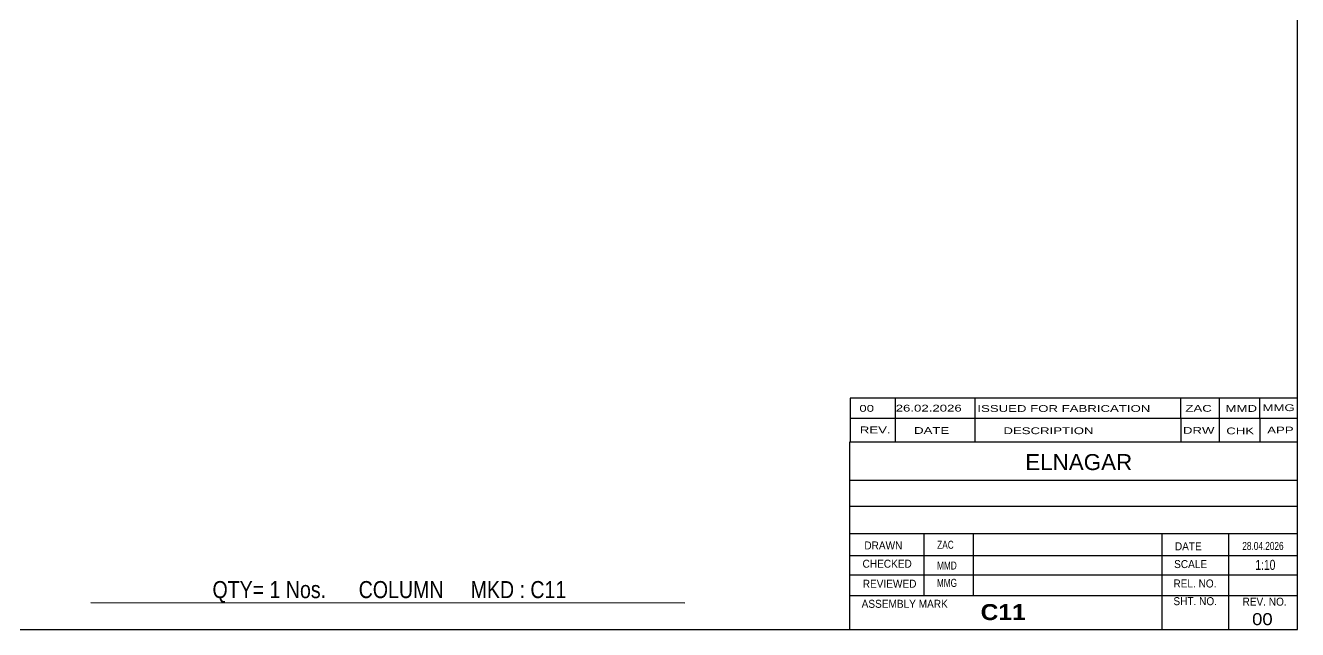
# Model space of a CAD drawing. Header units: millimetres. Extents: x -348 to 64, y -139 to 148.
# Drawn here: x -184.4 to 64.5, y -139.4 to -21.1 of the extents above; entities that cross this region are included whole.
import ezdxf

# ---------------------------------------------------------------- set-up
doc = ezdxf.new("R2010")
doc.units = ezdxf.units.MM
doc.styles.add('Arial', font='ARIAL.TTF', dxfattribs={"height": 0.2})
doc.styles.add('Arial Bold', font='ARIALBD.TTF', dxfattribs={"height": 0.2})
doc.styles.add('Arial Narrow', font='ARIALN.TTF', dxfattribs={"height": 0.2})

# ---------------------------------------------------------------- blocks, each defined once
blk = doc.blocks.new('Unknown-622253886-1209')
at = {"color": 5, "linetype": 'Continuous'}
for p, q in [((64.5, -139.39), (64.5, 147.61)), ((-345.5, -139.39), (64.5, -139.39))]:
    blk.add_line(p, q, dxfattribs=at)
blk = doc.blocks.new('CBS_CALLOFF-622253886-8545')
at = {"color": 7, "linetype": 'Continuous'}
blk.add_line((-171.62, -134.12), (-55.39, -134.14), dxfattribs=at)
at = {"color": 3, "linetype": 'Continuous', "style": 'Arial Narrow'}
blk.add_text('QTY= 1 Nos.      COLUMN     MKD : C11', height=3.3405, dxfattribs=at).set_placement((-147.8, -133.23))
blk = doc.blocks.new('CBS_NAME_BLOG-622253886-8546')
at = {"color": 7, "linetype": 'Continuous'}
for p, q in [((-23.09, -102.64), (64.43, -102.64)), ((-23.09, -139.34), (-23.09, -102.64)), ((-23.09, -110.17), (64.43, -110.17)), ((-23.02, -115.23), (64.5, -115.23)), ((-23.09, -120.6), (64.43, -120.6)), ((-8.57, -132.7), (-8.57, -120.61)), ((1.12, -132.68), (1.12, -120.61)), ((38.03, -139.34), (38.03, -120.61)), ((51.08, -139.34), (51.08, -120.6)), ((-23.09, -124.9), (64.5, -124.88)), ((-23.09, -128.64), (64.43, -128.64)), ((-23.09, -132.69), (64.43, -132.69)), ((-23.09, -139.39), (64.5, -139.39))]:
    blk.add_line(p, q, dxfattribs=at)
at = {"color": 3, "linetype": 'Continuous', "style": 'Arial'}
blk.add_text('ELNAGAR', height=3.133, dxfattribs=at).set_placement((11.23, -108.17))
at = {"color": 3, "linetype": 'Continuous'}
for s, height, style, width, p in [('DRAWN', 1.566, 'Arial', 0.9, (-20.26, -123.71)), ('ZAC', 1.565, 'Arial Narrow', 0.9, (-6, -123.57)), ('DATE', 1.566, 'Arial', 0.9, (40.5, -123.87)), ('28.04.2026', 1.565, 'Arial Narrow', 0.9, (53.69, -123.8)), ('CHECKED', 1.566, 'Arial', 0.9, (-20.61, -127.28)), ('MMD', 1.565, 'Arial Narrow', 0.9, (-6.03, -127.63)), ('SCALE', 1.566, 'Arial', 0.9, (40.35, -127.35)), ('1:10', 1.957, 'Arial Narrow', 0.9, (56.24, -127.7)), ('REVIEWED', 1.566, 'Arial', 0.9, (-20.57, -131.2)), ('MMG', 1.565, 'Arial Narrow', 0.9, (-6.06, -131.03)), ('REL. NO.', 1.566, 'Arial', 0.9, (40.21, -131.15)), ('ASSEMBLY MARK', 1.5663, 'Arial', 0.9, (-20.79, -135.13)), ('C11', 3.131, 'Arial Bold', 1.1, (2.49, -137.53)), ('SHT. NO.', 1.566, 'Arial', 0.9, (40.21, -134.61)), ('REV. NO.', 1.566, 'Arial', 0.9, (53.73, -134.71))]:
    blk.add_text(s, height=height, dxfattribs=dict(at, style=style, width=width)).set_placement(p)
at = {"color": 3, "style": 'Arial', "width": 1.1}
blk.add_text('00', height=2.349, dxfattribs=at).set_placement((55.61, -138.52))
blk = doc.blocks.new('CBS_REVISION-622253886-8547')
at = {"color": 7, "linetype": 'Continuous'}
for p, q in [((-23.01, -94.11), (-23.01, -98)), ((-14.2, -94.1), (-14.21, -98)), ((1.39, -98), (1.39, -94.08)), ((41.65, -98), (41.66, -94.08)), ((49.21, -98), (49.22, -94.09)), ((57.14, -98), (57.13, -94.1)), ((-23.01, -98), (-23.01, -102.64)), ((-23.01, -98.01), (64.49, -98.01)), ((-14.21, -98.01), (-14.21, -102.64)), ((1.38, -98.01), (1.38, -102.57)), ((41.64, -98.01), (41.64, -102.63)), ((49.18, -98.01), (49.18, -102.64)), ((57.13, -98.01), (57.13, -102.64)), ((-23.01, -102.64), (64.49, -102.64))]:
    blk.add_line(p, q, dxfattribs=at)
blk.add_arc((20.75, -28067.38), 27973.31, 89.910387, 90.089622, dxfattribs=at)
at = {"color": 7, "style": 'Arial Narrow', "width": 1.7}
for s, height, p in [('00', 1.326, (-21.24, -96.75)), ('26.02.2026', 1.326, (-14.13, -96.71)), ('ISSUED FOR FABRICATION', 1.3257, (1.85, -96.78)), ('ZAC', 1.326, (42.55, -96.75)), ('MMD', 1.326, (50.41, -96.77))]:
    blk.add_text(s, height=height, dxfattribs=at).set_placement(p)
at = {"color": 7, "linetype": 'Continuous', "style": 'Arial Narrow', "width": 1.7}
for s, height, p in [('MMG', 1.326, (57.63, -96.62)), ('REV.', 1.326, (-21.15, -100.96)), ('DATE', 1.326, (-10.53, -101.08)), ('DESCRIPTION', 1.3257, (6.95, -101.13)), ('DRW', 1.326, (42.07, -101.07)), ('CHK', 1.326, (50.55, -101.16)), ('APP', 1.326, (58.56, -101))]:
    blk.add_text(s, height=height, dxfattribs=at).set_placement(p)

msp = doc.modelspace()

# ---------------------------------------------------------------- block references
for name in ['Unknown-622253886-1209', 'CBS_REVISION-622253886-8547', 'CBS_NAME_BLOG-622253886-8546', 'CBS_CALLOFF-622253886-8545']:
    msp.add_blockref(name, (0, 0))

doc.saveas('drawing.dxf')
